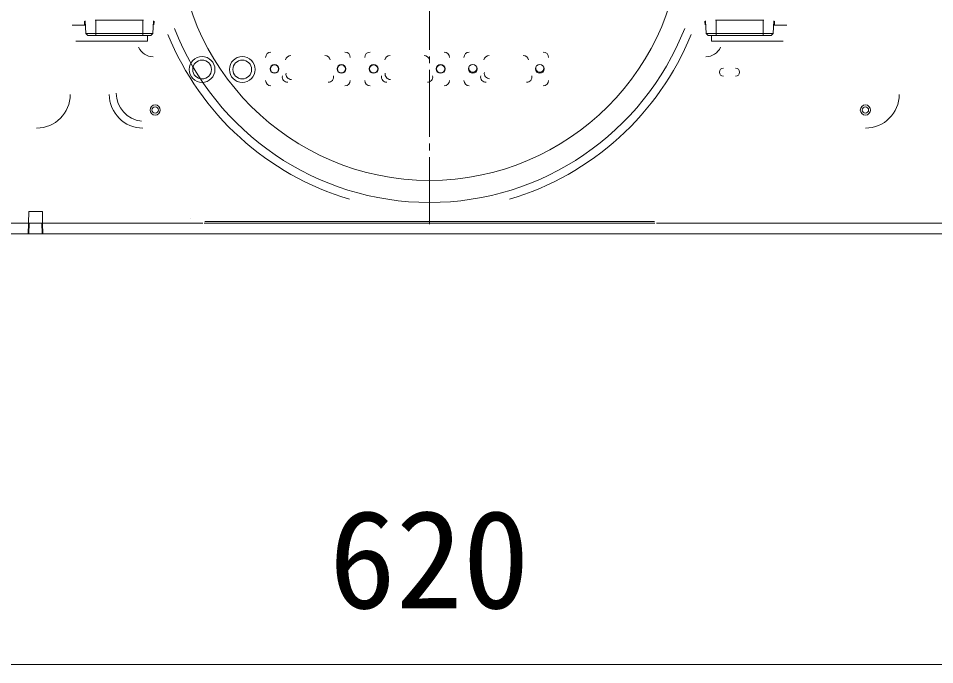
# Model space of a CAD drawing. Units: millimetres, scale not verified. Extents: x -63 to 62, y -56 to 57.
# Drawn here: x -39.6 to -22.5, y 0.28 to 12.33 of the extents above; entities that cross this region are included whole.
import ezdxf
from ezdxf.enums import TextEntityAlignment as Align

# ---------------------------------------------------------------- set-up
doc = ezdxf.new("R2010")
doc.units = ezdxf.units.MM
doc.header["$LTSCALE"] = 0.125
doc.linetypes.add('USER1', pattern=[13, 10, -1, 1, -1])
for name, color, linetype, lineweight in [('0-5_GAIKEI', 7, 'Continuous', 18), ('0-6_SUNPO', 7, 'Continuous', 18), ('0-9_KIJUN', 7, 'USER1', 18)]:
    doc.layers.add(name, color=color, linetype=linetype, lineweight=lineweight)
doc.styles.add('ＭＳ ゴシック', font='')
doc.styles.get('ＭＳ ゴシック').set_extended_font_data('MS Gothic')

# ---------------------------------------------------------------- blocks, each defined once
blk = doc.blocks.new('D7')
at = {"layer": '0-6_SUNPO'}
blk.add_line((-43.7974, -2.9805), (-16.7974, -2.9805), dxfattribs=at)
at = {"layer": '0-6_SUNPO', "style": 'ＭＳ ゴシック'}
blk.add_text('620', height=1.833, dxfattribs=at).set_placement((-32.1724, -2.4805), align=Align.BOTTOM_LEFT)

msp = doc.modelspace()

# ---------------------------------------------------------------- linework, layer by layer
at = {"layer": '0-5_GAIKEI', "color": 1}
for p, q in [((-38.3501, 12.2064), (-38.597, 12.2064)), ((-38.3656, 12.28), (-38.3656, 12.2188)), ((-38.3421, 12.0527), (-38.3543, 12.2858)), ((-37.2656, 12.2975), (-38.1656, 12.2975)), ((-38.1531, 12.0527), (-38.1531, 12.2975)), ((-37.2781, 12.0527), (-37.2781, 12.2975)), ((-37.0892, 12.0527), (-37.077, 12.2858)), ((-37.0721, 12.2141), (-37.0664, 12.2815)), ((-37.0657, 12.2182), (-37.0656, 12.2184)), ((-37.0656, 12.2418), (-37.0656, 12.28)), ((-26.7906, 12.28), (-26.7906, 12.2418)), ((-26.7906, 12.2184), (-26.7906, 12.2182)), ((-26.7841, 12.2141), (-26.7898, 12.2815)), ((-26.7671, 12.0527), (-26.7793, 12.2858)), ((-25.6906, 12.2975), (-26.5906, 12.2975)), ((-25.7031, 12.0527), (-25.7031, 12.2975)), ((-25.5142, 12.0527), (-25.502, 12.2858)), ((-25.2591, 12.2064), (-25.5061, 12.2064)), ((-25.4906, 12.2188), (-25.4906, 12.28)), ((-25.4906, 12.2187), (-25.4906, 12.2188)), ((-38.1531, 12.0527), (-38.3421, 12.0527)), ((-38.3421, 12.0527), (-38.3031, 12.0137)), ((-38.3031, 12.0137), (-38.1531, 12.0137)), ((-38.1531, 12.0527), (-38.1531, 12.0137)), ((-37.2781, 12.0527), (-38.1531, 12.0527)), ((-38.1531, 12.0137), (-37.2781, 12.0137)), ((-37.0892, 12.0527), (-37.2781, 12.0527)), ((-37.2781, 12.0137), (-37.2781, 12.0527)), ((-37.1281, 12.0137), (-37.2781, 12.0137)), ((-37.1883, 11.9076), (-37.1883, 12.0124)), ((-37.1281, 12.0137), (-37.0892, 12.0527)), ((-26.5781, 12.0527), (-26.7671, 12.0527)), ((-26.7671, 12.0527), (-26.7281, 12.0137)), ((-26.7281, 12.0137), (-26.5781, 12.0137)), ((-26.668, 11.9076), (-26.668, 12.0124)), ((-26.5781, 12.0527), (-26.5781, 12.0137)), ((-26.5781, 12.0137), (-25.7031, 12.0137)), ((-25.5142, 12.0527), (-25.7031, 12.0527)), ((-25.7031, 12.0137), (-25.7031, 12.0527)), ((-25.5531, 12.0137), (-25.7031, 12.0137)), ((-25.5531, 12.0137), (-25.5142, 12.0527)), ((-38.5238, 11.9076), (-37.1883, 11.9076)), ((-26.668, 11.9076), (-25.3325, 11.9076)), ((-39.4096, 8.5137), (-39.4058, 8.7337)), ((-39.4058, 8.7337), (-39.1505, 8.7337)), ((-39.1505, 8.7337), (-39.1466, 8.5137)), ((-36.3882, 8.6044), (-36.3876, 8.6051)), ((-39.4096, 8.5137), (-40.1466, 8.5137)), ((-39.4131, 8.3137), (-39.4096, 8.5137)), ((-39.3971, 8.5137), (-39.4006, 8.3137)), ((-39.3971, 8.5137), (-39.1591, 8.5137)), ((-39.1591, 8.5137), (-39.1556, 8.3137)), ((-39.1466, 8.5137), (-39.1431, 8.3137)), ((-36.1596, 8.5137), (-39.1466, 8.5137)), ((-27.7231, 8.5128), (-36.1331, 8.5128)), ((-36.1222, 8.5456), (-27.734, 8.5456)), ((-18.0781, 8.5137), (-27.6967, 8.5137))]:
    msp.add_line(p, q, dxfattribs=at)
at = {"layer": '0-5_GAIKEI'}
msp.add_line((-45.7781, 8.3137), (-18.0781, 8.3137), dxfattribs=at)
at = {"layer": '0-5_GAIKEI', "color": 1}
msp.add_lwpolyline([(-25.7031, 12.0527), (-26.5781, 12.0527), (-26.5781, 12.2975)], dxfattribs=at)
at = {"layer": '0-5_GAIKEI'}
for centre, radius in [((-31.9281, 14.0137), 4.7025), ((-36.1716, 11.3787), 0.24), ((-36.1713, 11.3785), 0.175), ((-35.4216, 11.3787), 0.24), ((-35.4216, 11.3785), 0.175), ((-34.8216, 11.39), 0.0825), ((-34.8211, 11.39), 0.0762), ((-33.5716, 11.39), 0.0825), ((-33.5716, 11.39), 0.0762), ((-32.9716, 11.39), 0.0825), ((-32.9711, 11.39), 0.0762), ((-31.7216, 11.39), 0.0825), ((-31.7216, 11.39), 0.0762), ((-31.1216, 11.39), 0.0825), ((-29.8716, 11.39), 0.0825), ((-37.0466, 10.6237), 0.095), ((-37.0466, 10.6237), 0.06), ((-23.7966, 10.6237), 0.095), ((-23.7966, 10.6237), 0.06)]:
    msp.add_circle(centre, radius, dxfattribs=at)
at = {"layer": '0-5_GAIKEI', "color": 1}
for centre, radius, start, end in [((-31.9281, 14.0137), 5.114, 201.44481, 338.55519), ((-31.9281, 14.0137), 5.2677, 202.14317, 253.53374), ((-31.9281, 14.0137), 5.2677, 286.46626, 337.85683), ((-39.2591, 10.9137), 0.628, 270, 0), ((-37.2741, 10.9137), 0.628, 180, 270), ((-23.7941, 10.9137), 0.628, 270, 0)]:
    msp.add_arc(centre, radius, start, end, dxfattribs=at)
at = {"layer": '0-5_GAIKEI'}
for centre, radius, start, end in [((-34.8866, 11.6037), 0.1, 90, 180), ((-34.5146, 11.54), 0.1, 90, 168.69007), ((-33.8785, 11.54), 0.1, 11.30993, 90), ((-33.5066, 11.6037), 0.1, 0, 90), ((-33.0366, 11.6037), 0.1, 90, 180), ((-32.6646, 11.54), 0.1, 90, 168.69007), ((-32.0285, 11.54), 0.1, 11.30993, 90), ((-31.6566, 11.6037), 0.1, 0, 90), ((-31.1866, 11.6037), 0.1, 90, 180), ((-30.8146, 11.54), 0.1, 90, 168.69007), ((-30.1785, 11.54), 0.1, 11.30993, 90), ((-29.8066, 11.6037), 0.1, 0, 90), ((-34.5063, 11.2925), 0.1, 170, 270), ((-32.6563, 11.2925), 0.1, 170, 270), ((-31.1211, 11.405), 0.0762, 158.51248, 270), ((-31.1211, 11.405), 0.0762, 270, 17.66813), ((-30.8063, 11.3075), 0.1, 170, 270), ((-29.8716, 11.405), 0.0762, 160.40249, 270), ((-29.8716, 11.405), 0.0762, 270, 19.59187), ((-26.4441, 11.3287), 0.0754, 90, 270), ((-26.2191, 11.3287), 0.0754, 270, 90), ((-34.8866, 11.1737), 0.1, 180, 270), ((-34.5746, 11.24), 0.1, 168.69007, 270), ((-33.8185, 11.24), 0.1, 270, 11.30993), ((-33.5066, 11.1737), 0.1, 270, 0), ((-33.0366, 11.1737), 0.1, 180, 270), ((-32.7246, 11.24), 0.1, 168.69007, 270), ((-31.9685, 11.24), 0.1, 270, 11.30993), ((-31.6566, 11.1737), 0.1, 270, 0), ((-31.1866, 11.1737), 0.1, 180, 270), ((-30.8746, 11.24), 0.1, 168.69007, 270), ((-30.1185, 11.24), 0.1, 270, 11.30993), ((-29.8066, 11.1737), 0.1, 270, 0), ((-37.2466, 10.9387), 0.525, 180, 263.95767)]:
    msp.add_arc(centre, radius, start, end, dxfattribs=at)
at = {"layer": '0-5_GAIKEI', "color": 1}
for centre, major_axis, start_param, end_param in [((-37.0841, 11.9156), (0.2489, -0.1674), 4.1627635, 5.301994), ((-26.7722, 11.9156), (-0.2489, -0.1674), 0.9811913, 2.1204218)]:
    msp.add_ellipse(centre, major_axis=major_axis, ratio=0.994487, start_param=start_param, end_param=end_param, dxfattribs=at)
at = {"layer": '0-9_KIJUN'}
msp.add_line((-31.9281, 8.4964), (-31.9281, 19.5311), dxfattribs=at)

# ---------------------------------------------------------------- block references
at = {"layer": '0-6_SUNPO'}
msp.add_blockref('D7', (-1.6308, 3.265), dxfattribs=at)

doc.saveas('drawing.dxf')
